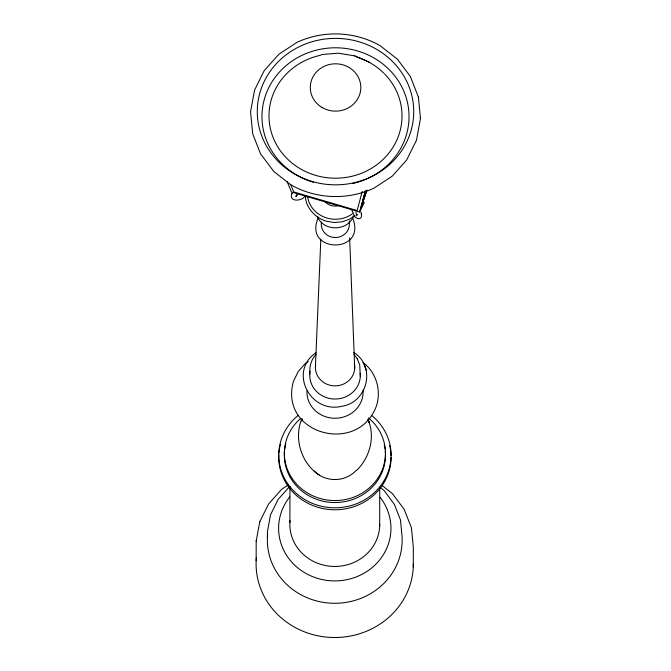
<?xml version="1.0" encoding="UTF-8"?>
<svg xmlns="http://www.w3.org/2000/svg" width="671" height="671" viewBox="0 0 671 671"><rect width="100%" height="100%" fill="white"/><g stroke="black" fill="none" stroke-linecap="round" stroke-linejoin="round"><path stroke-width="1.01" d="M256.154 560.813L256.188 541.052L259.803 521.635L268.677 503.871L281.778 489.201L288.463 484.798M267.419 537.546L267.427 531.617L270.53 514.783L278.155 499.375L289.377 486.81M289.889 522.617L289.956 486.433M309.792 374.384C309.348 367.381 310.799 359.656 316.049 354.615M349.348 220.994L349.339 224.944A14.041 13.143 0.1 0 1 333.806 237.459A14.041 13.143 0.1 0 1 321.476 222.135M360.302 376.372L359.723 364.957L357.198 358.658M379.677 526.148L379.744 487.901M413.286 566.995L413.319 547.234L411.398 527.599L404.093 509.197L392.35 493.546L382.453 485.804M315.42 366.702L320.83 239.044M290.618 184.668L273.843 171.533L260.541 153.835L252.699 133.806L250.543 111.805L254.594 90.057L264.148 70.749L278.901 54.208L297.035 42.323C323.347 30.078 354.733 31.252 379.979 45.586L397.408 59.191L410.384 76.502L418.419 97.136L420.457 118.49L416.465 140.247L406.618 160.075L392.191 176.188L374.041 188.123C347.679 200.394 316.226 199.22 290.929 184.852M361.526 214.963C362.155 220.977 354.422 218.922 353.776 214.343M302.176 419.157L301.858 421.011L302.235 419.023M256.188 541.052L256.28 540.541M259.711 522.122L259.803 521.635M291.868 193.701C288.572 202.021 301.396 201.434 304.726 196.469M362.231 191.436L357.123 210.551L293.772 191.965L290.618 184.29M287.121 181.522L291.415 191.99L359.639 212.011L365.158 191.361M365.502 190.715L360.663 208.824L366.945 190.044M359.639 212.011L366.869 190.396M364.303 202.457L360.914 209.369M301.724 419.09C293.655 438.566 301.338 463.468 319.102 474.959M318.431 217.303C302.067 253.621 367.574 254.552 352.569 217.765M353.491 216.045C347.997 231.537 323.103 231.78 317.375 216.389M291.617 194.162L292.413 192.711M297.245 194.447L295.953 196.762L296.012 195.596M357.467 214.259L356.678 215.945L355.94 212.036M356.553 470.438C369.838 457.798 375.534 436.519 368.027 419.509M355.034 215.567L349.381 219.291L341.916 221.849L334.108 222.495L326.316 221.212C315.177 217.807 305.49 207.565 305.322 195.538M316.016 352.753C287.968 371.424 310.421 414.141 342 406.24C367.809 402.273 376.137 366.215 353.718 352.46M308.174 361.518L305.64 363.179L298.377 371.306L293.479 381.271C278.515 434.254 358.339 455.651 376.414 405.989L376.557 405.645C381.422 390.279 376.129 372.061 363.003 362.499M296.414 195.11L297.698 194.775M321.577 54.552L338.167 53.168L354.573 55.844L369.687 62.411M354.573 55.844L355.185 56.129M379.878 487.129L384.122 490.535L394.422 504.449L400.461 519.899L402.114 536.917M354.07 354.489L357.366 358.884M351.965 210.568L352.837 212.522M366.291 370.224L363.296 362.575M368.119 419.853L369.528 423.46L368.144 419.107M361.048 212.153L361.585 215.55M418.419 97.136L418.486 97.79M420.39 117.811L420.457 118.49M361.409 213.739L361.451 214.234M349.65 238.02L354.699 368.245M313.516 182.277A73.525 68.819 0.1 0 1 276.88 75.051A73.525 68.819 0.1 0 1 397.073 79.01A73.525 68.819 0.1 0 1 352.518 183.56M384.458 73.81A66.513 62.26 0.1 0 1 371.34 168.404A66.513 62.26 0.1 0 1 274.095 139.87A66.513 62.26 0.1 0 1 320.981 55.181M356.351 56.825A66.513 62.26 0.1 0 1 383.762 73.114M371.734 415.525A56.171 52.573 0.1 0 1 375.433 491.633A56.171 52.573 0.1 0 1 294.049 491.281A56.171 52.573 0.1 0 1 298.444 415.215M363.028 390.136A28.081 26.286 0.1 0 1 335.416 418.259A28.081 26.286 0.1 0 1 306.957 390.874M360.218 373.277A25.272 23.661 0.1 0 1 333.99 399.019A25.272 23.661 0.1 0 1 310.145 371.306M413.353 563.976A78.633 73.609 0.1 0 1 331.432 637.45A78.633 73.609 0.1 0 1 256.356 557.802M402.105 537.697A67.402 63.091 0.1 0 1 333.051 603.263A67.402 63.091 0.1 0 1 267.637 534.468M354.246 363.464A19.66 18.402 0.1 0 1 335.785 385.859A19.66 18.402 0.1 0 1 315.613 364.781M379.719 524.16A44.932 42.063 0.1 0 1 332.908 566.408A44.932 42.063 0.1 0 1 290.031 520.629M391.067 457.446A56.171 52.573 0.1 0 1 333.596 509.75A56.171 52.573 0.1 0 1 278.784 454.988M278.91 453.034A56.171 52.573 0.1 0 1 280.453 444.286M389.717 445.729A56.171 52.573 0.1 0 1 391.042 455.483M385.255 451.013A50.551 47.322 0.1 0 1 335.005 502.537A50.551 47.322 0.1 0 1 284.538 451.18M284.772 449.125A50.551 47.322 0.1 0 1 285.787 444.034M384.24 444.898A50.551 47.322 0.1 0 1 385.011 448.949M368.496 417.882A50.551 47.322 0.1 0 1 371.549 485.854A50.551 47.322 0.1 0 1 298.872 486.416A50.551 47.322 0.1 0 1 300.692 418.402M380.113 497.303A56.171 52.573 0.1 0 1 372.288 567.473A56.171 52.573 0.1 0 1 296.918 567.163A56.171 52.573 0.1 0 1 289.721 496.934M356.116 470.48A28.081 26.286 0.1 0 1 314.238 471.034M353.592 212.975A28.081 26.286 0.1 0 1 325.485 217.58A28.081 26.286 0.1 0 1 307.578 196.779M338.427 205.796A14.041 13.143 0.1 0 1 325.032 201.87M322.005 107.444A25.272 23.661 0.1 0 0 360.805 88.463A25.272 23.661 0.1 0 0 323.833 66.504A25.272 23.661 0.1 0 0 322.005 107.444M293.596 173.428A78.23 73.231 0.1 0 0 413.663 114.682A78.23 73.231 0.1 0 0 299.258 46.71A78.23 73.231 0.1 0 0 293.596 173.428"/></g></svg>
